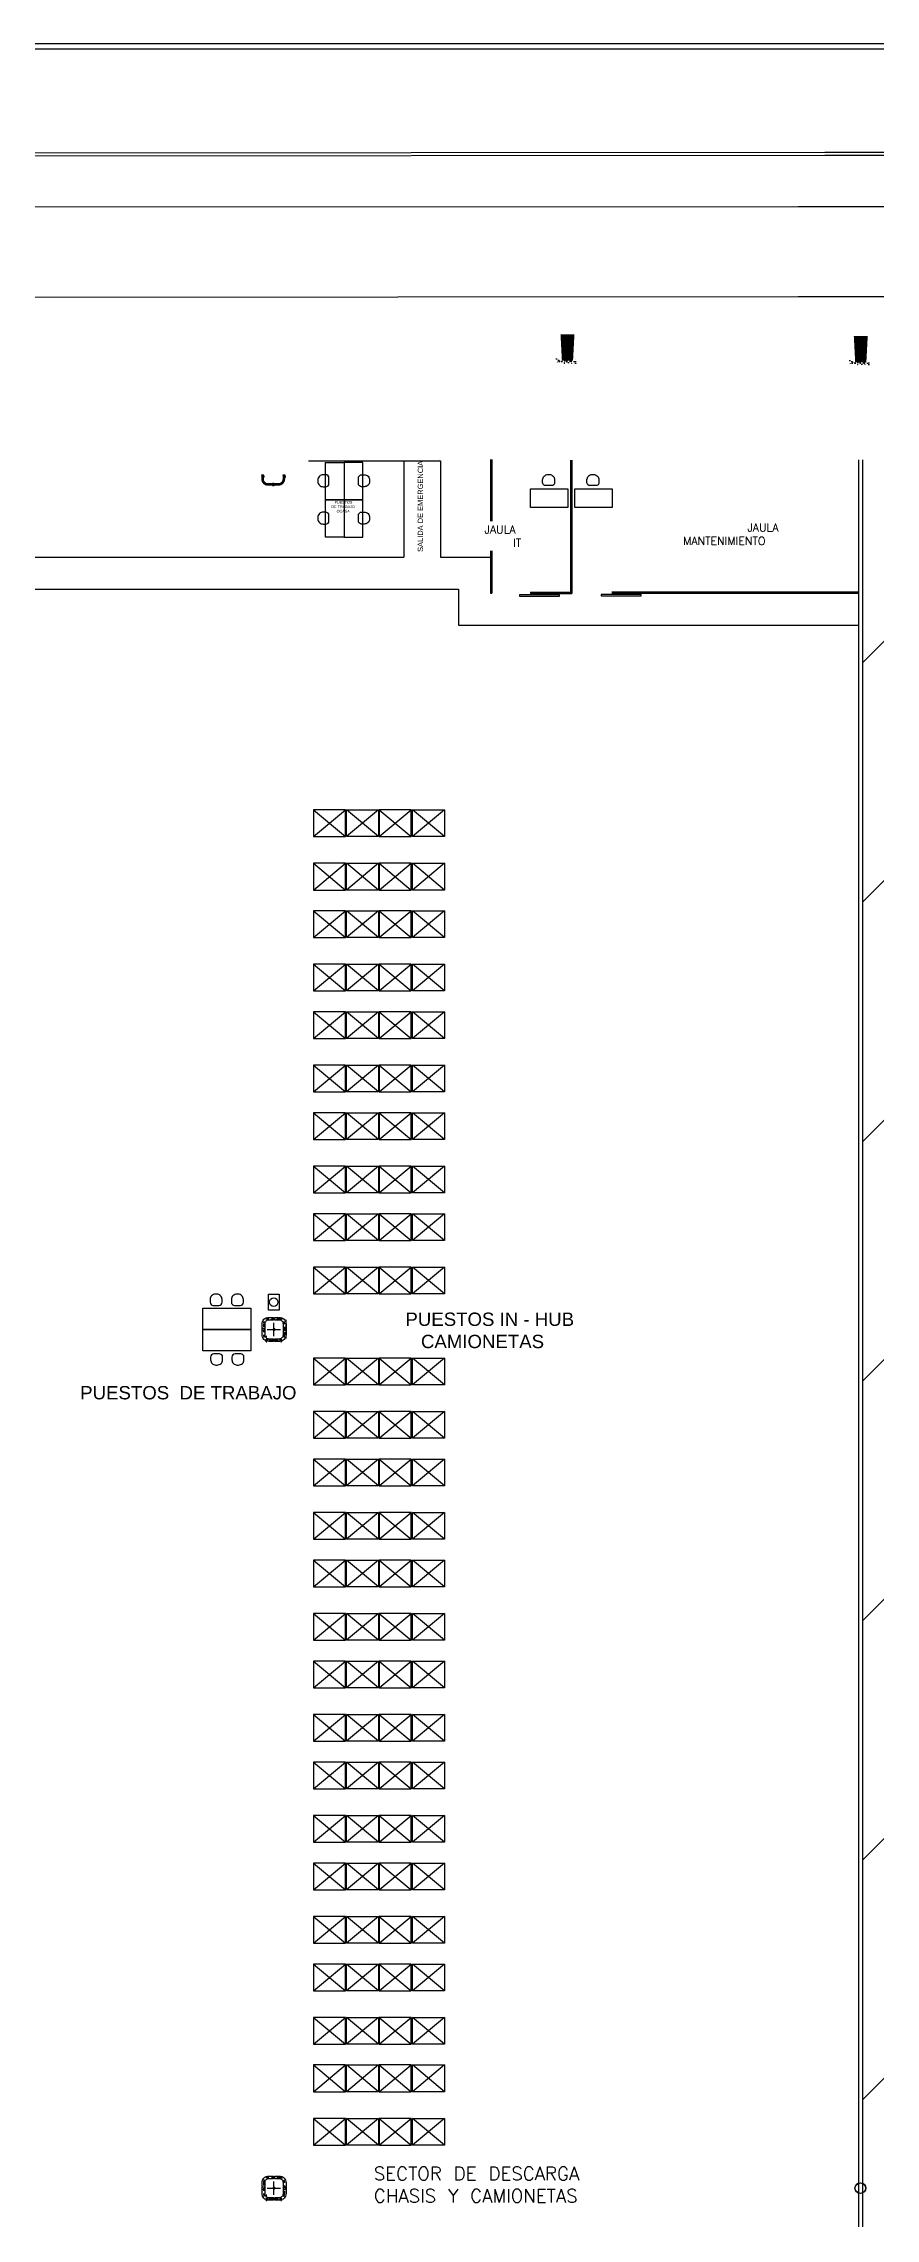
# Model space of a CAD drawing. Header units: millimetres. Extents: x 64 to 660, y 33 to 427.
# Drawn here: x 492.9 to 524.1, y 345.9 to 427.4 of the extents above; entities that cross this region are included whole.
import ezdxf

# ---------------------------------------------------------------- set-up
doc = ezdxf.new("R2010")
doc.units = ezdxf.units.MM
doc.linetypes.add('DASHDOT', pattern=[1, 0.5, -0.25, 0, -0.25])
doc.linetypes.add('HIDDEN', pattern=[0.375, 0.25, -0.125])
for name, color, linetype in [('A-CARP', 7, 'Continuous'), ('Contorno', 7, 'Continuous'), ('Equipamientos OCASA', 10, 'Continuous')]:
    doc.layers.add(name, color=color, linetype=linetype)
doc.layers.add('H-1', color=7, linetype='Continuous', lineweight=18, true_color=0xffffff)
doc.styles.add('ARIAL', font='arial.ttf')
doc.styles.get("Standard").update_dxf_attribs({"font": 'txt.shx'})

# ---------------------------------------------------------------- blocks, each defined once
blk = doc.blocks.new('A$C2e89fcee')
blk.add_lwpolyline([(1.497, 0.018, 0.00945, 0.00945, 0), (1.577, -0.023, 0.00945, 0.00945, 0), (1.503, -0.074, 0, 0, 0)], format="xyseb")
blk.add_open_spline([(0.935, -0.025), (0.986, 0.021), (1.078, 0.103), (1.201, -0.083), (1.311, 0.099), (1.419, -0.04), (1.514, -0.03), (1.577, -0.023)], degree=3, knots=[0, 0, 0, 0, 0.1680547, 0.3001606, 0.4437484, 0.5343579, 0.7147845, 0.7147845, 0.7147845, 0.7147845])

msp = doc.modelspace()

# ---------------------------------------------------------------- hatches: boundary and pattern name
h = msp.add_hatch(color=253)
h.dxf.hatch_style = 1
h.paths.add_polyline_path([(512.266, 416.503), (512.318, 415.52), (512.737, 415.52), (512.789, 416.503)])
h = msp.add_hatch(color=253)
h.dxf.hatch_style = 1
h.paths.add_polyline_path([(523.266, 416.443), (523.318, 415.46), (523.737, 415.46), (523.789, 416.443)])
h = msp.add_hatch()
h.set_pattern_fill('AR-CONC', color=253, scale=0.0015, angle=90)
h.set_pattern_definition([(50, (512.44387, 413.73794), (0.273277, -0.023909), [0.028575, -0.314325]), (355, (512.44387, 413.73794), (-0.052865, 0.286585), [0.02286, -0.25146]), (100.451, (512.46665, 413.73594), (0.220412, 0.262677), [0.024285, -0.267135]), (46.184, (512.44387, 413.81414), (0.40662, -0.063063), [0.04286, -0.47149]), (96.636, (512.47776, 413.80888), (0.35611, 0.37114), [0.03643, -0.4007]), (351.184, (512.44387, 413.81414), (0.35611, 0.37114), [0.03429, -0.37719]), (21, (512.48197, 413.79509), (0.227422, -0.153398), [0.028575, -0.314325]), (326, (512.48197, 413.79509), (0.092703, 0.27628), [0.02286, -0.25146]), (71.451, (512.50092, 413.7823), (0.320125, 0.122884), [0.024285, -0.267135]), (37.5, (512.44387, 413.737935), (0.004633, 0.1268326), [0, -0.248412, 0, -0.25527, 0, -0.2524125]), (7.5, (512.44387, 413.73794), (0.1002295, 0.150271), [0, -0.145542, 0, -0.242697, 0, -0.0962025]), (327.5, (512.35891, 413.73794), (0.203386, -0.008593), [0, -0.09525, 0, -0.29718, 0, -0.394335]), (317.5, (512.32081, 413.73794), (0.222194, 0.03814), [0, -0.123825, 0, -0.197358, 0, -0.280035])])
h.paths.add_polyline_path([(512.872, 415.42), (512.942, 415.497), (512.857, 415.58), (512.79, 415.52), (512.25, 415.52), (512.154, 415.618), (512.07, 415.542), (512.189, 415.42)])
h = msp.add_hatch()
h.set_pattern_fill('AR-CONC', color=253, scale=0.0015, angle=90)
h.set_pattern_definition([(50, (523.44387, 413.67794), (0.273277, -0.023909), [0.028575, -0.314325]), (355, (523.44387, 413.67794), (-0.052865, 0.286585), [0.02286, -0.25146]), (100.451, (523.46665, 413.67594), (0.220412, 0.262677), [0.024285, -0.267135]), (46.184, (523.44387, 413.75414), (0.40662, -0.063063), [0.04286, -0.47149]), (96.636, (523.47776, 413.74888), (0.35611, 0.37114), [0.03643, -0.4007]), (351.184, (523.44387, 413.75414), (0.35611, 0.37114), [0.03429, -0.37719]), (21, (523.48197, 413.73509), (0.227422, -0.153398), [0.028575, -0.314325]), (326, (523.48197, 413.73509), (0.092703, 0.27628), [0.02286, -0.25146]), (71.451, (523.50092, 413.7223), (0.320125, 0.122884), [0.024285, -0.267135]), (37.5, (523.44387, 413.677935), (0.004633, 0.1268326), [0, -0.248412, 0, -0.25527, 0, -0.2524125]), (7.5, (523.44387, 413.67794), (0.1002295, 0.150271), [0, -0.145542, 0, -0.242697, 0, -0.0962025]), (327.5, (523.35891, 413.67794), (0.203386, -0.008593), [0, -0.09525, 0, -0.29718, 0, -0.394335]), (317.5, (523.32081, 413.67794), (0.222194, 0.03814), [0, -0.123825, 0, -0.197358, 0, -0.280035])])
h.paths.add_polyline_path([(523.872, 415.36), (523.942, 415.437), (523.857, 415.52), (523.79, 415.46), (523.25, 415.46), (523.154, 415.558), (523.07, 415.482), (523.189, 415.36)])
h = msp.add_hatch(color=41)
h.dxf.hatch_style = 1
edge = h.paths.add_edge_path()
edge.add_line((501.841, 411.255), (501.841, 411.08))
edge.add_arc((501.691, 411.08), 0.15, -90, 0, ccw=False)
edge.add_line((501.691, 410.93), (501.291, 410.93))
edge.add_arc((501.291, 411.08), 0.15, 180, 270, ccw=False)
edge.add_line((501.141, 411.08), (501.141, 411.255))
edge.add_line((501.141, 411.255), (501.041, 411.255))
edge.add_line((501.041, 411.255), (501.041, 411.08))
edge.add_arc((501.291, 411.08), 0.25, 180, 270)
edge.add_line((501.291, 410.83), (501.691, 410.83))
edge.add_arc((501.691, 411.08), 0.25, 270, 360)
edge.add_line((501.941, 411.08), (501.941, 411.255))
edge.add_line((501.941, 411.255), (501.841, 411.255))
at = {"layer": 'H-1'}
h = msp.add_hatch(dxfattribs=at)
h.set_pattern_fill('ANSI31', color=253, scale=2)
h.set_pattern_definition([(45, (-4639.8004, -1418.538), (-4.490128, 4.490128), [])])
h.paths.add_polyline_path([(567.913, 411.801), (523.59, 411.801), (523.59, 348.355), (567.913, 348.355)])
h.paths.add_polyline_path([(567.913, 348.355), (523.59, 348.355), (523.59, 282.201), (567.913, 282.201)])

# ---------------------------------------------------------------- linework, layer by layer
at = {"color": 253}
for p, q in [((501.513, 378.951), (501.513, 379.451)), ((501.263, 379.201), (501.763, 379.201)), ((501.263, 347.001), (501.763, 347.001)), ((501.513, 346.751), (501.513, 347.251))]:
    msp.add_line(p, q, dxfattribs=at)
at = {"color": 253, "linetype": 'DASHDOT', "ltscale": 0.2}
for p, q in [((501.522, 379.151), (501.522, 379.251)), ((501.522, 379.251), (501.522, 379.151)), ((501.572, 379.201), (501.472, 379.201)), ((501.472, 379.201), (501.572, 379.201)), ((501.572, 347.001), (501.472, 347.001)), ((501.472, 347.001), (501.572, 347.001)), ((501.522, 346.951), (501.522, 347.051)), ((501.522, 347.051), (501.522, 346.951))]:
    msp.add_line(p, q, dxfattribs=at)
for points, const_width in [([(512.266, 416.503), (512.318, 415.52), (512.737, 415.52), (512.789, 416.503)], 0.00001), ([(523.266, 416.443), (523.318, 415.46), (523.737, 415.46), (523.789, 416.443)], 0.00001), ([(512.872, 415.42), (512.942, 415.497), (512.857, 415.58), (512.79, 415.52), (512.25, 415.52), (512.154, 415.618), (512.07, 415.542), (512.189, 415.42)], 0.001), ([(523.872, 415.36), (523.942, 415.437), (523.857, 415.52), (523.79, 415.46), (523.25, 415.46), (523.154, 415.558), (523.07, 415.482), (523.189, 415.36)], 0.001)]:
    msp.add_lwpolyline(points, close=True, dxfattribs=dict(const_width=const_width))
for points in [[(501.497, 379.551), (501.322, 379.551, 0.414214), (501.172, 379.401), (501.172, 379.001, 0.414214), (501.322, 378.851), (501.497, 378.851), (501.497, 378.751), (501.322, 378.751, -0.414214), (501.072, 379.001), (501.072, 379.401, -0.414214), (501.322, 379.651), (501.497, 379.651)], [(501.547, 378.851), (501.722, 378.851, 0.414214), (501.872, 379.001), (501.872, 379.401, 0.414214), (501.722, 379.551), (501.547, 379.551), (501.547, 379.651), (501.722, 379.651, -0.414214), (501.972, 379.401), (501.972, 379.001, -0.414214), (501.722, 378.751), (501.547, 378.751)], [(501.497, 347.351), (501.322, 347.351, 0.414214), (501.172, 347.201), (501.172, 346.801, 0.414214), (501.322, 346.651), (501.497, 346.651), (501.497, 346.551), (501.322, 346.551, -0.414214), (501.072, 346.801), (501.072, 347.201, -0.414214), (501.322, 347.451), (501.497, 347.451)], [(501.547, 346.651), (501.722, 346.651, 0.414214), (501.872, 346.801), (501.872, 347.201, 0.414214), (501.722, 347.351), (501.547, 347.351), (501.547, 347.451), (501.722, 347.451, -0.414214), (501.972, 347.201), (501.972, 346.801, -0.414214), (501.722, 346.551), (501.547, 346.551)]]:
    msp.add_lwpolyline(points, format="xyb", close=True)
for points in [[(501.522, 379.601), (501.322, 379.601, 0.414214), (501.122, 379.401), (501.122, 379.001, 0.414214), (501.322, 378.801), (501.522, 378.801)], [(501.522, 378.801), (501.722, 378.801, 0.414214), (501.922, 379.001), (501.922, 379.401, 0.414214), (501.722, 379.601), (501.522, 379.601)], [(501.522, 347.401), (501.322, 347.401, 0.414214), (501.122, 347.201), (501.122, 346.801, 0.414214), (501.322, 346.601), (501.522, 346.601)], [(501.522, 346.601), (501.722, 346.601, 0.414214), (501.922, 346.801), (501.922, 347.201, 0.414214), (501.722, 347.401), (501.522, 347.401)]]:
    msp.add_lwpolyline(points, format="xyb", dxfattribs=at)
at = {"color": 250, "ltscale": 0.15}
for points in [[(501.223, 378.936), (501.253, 378.936), (501.253, 378.933), (501.226, 378.933), (501.226, 378.906), (501.223, 378.906), (501.223, 378.936)], [(501.223, 378.736), (501.253, 378.736), (501.253, 378.739), (501.226, 378.739), (501.226, 378.766), (501.223, 378.766), (501.223, 378.736)], [(501.803, 378.736), (501.773, 378.736), (501.773, 378.739), (501.8, 378.739), (501.8, 378.766), (501.803, 378.766), (501.803, 378.736)], [(501.223, 346.736), (501.253, 346.736), (501.253, 346.733), (501.226, 346.733), (501.226, 346.706), (501.223, 346.706), (501.223, 346.736)], [(501.223, 346.536), (501.253, 346.536), (501.253, 346.539), (501.226, 346.539), (501.226, 346.566), (501.223, 346.566), (501.223, 346.536)], [(501.803, 346.536), (501.773, 346.536), (501.773, 346.539), (501.8, 346.539), (501.8, 346.566), (501.803, 346.566), (501.803, 346.536)]]:
    msp.add_lwpolyline(points, dxfattribs=at)
at = {"color": 251, "linetype": 'HIDDEN', "ltscale": 0.1}
for centre in [(501.091, 411.18), (501.891, 411.18), (501.491, 410.88), (501.122, 379.201), (501.422, 379.601), (501.622, 379.601), (501.922, 379.201), (501.385, 378.801), (501.422, 378.801), (501.585, 378.801), (501.622, 378.801), (501.422, 347.401), (501.622, 347.401), (501.122, 347.001), (501.385, 346.601), (501.422, 346.601), (501.585, 346.601), (501.622, 346.601), (501.922, 347.001)]:
    msp.add_circle(centre, 0.05, dxfattribs=at)
at = {"layer": 'A-CARP', "color": 252}
for radius in [0.203, 0.196]:
    msp.add_circle((523.513, 347.001), radius, dxfattribs=at)
at = {"layer": 'Contorno', "color": 252, "linetype": 'ByBlock'}
for p, q in [((70.173, 427.413, 0), (575.342, 427.413, 0)), ((70.189, 427.213, 0), (575.342, 427.213, 0)), ((522.185, 423.324), (398.645, 423.244)), ((575.342, 423.409), (522.185, 423.324)), ((522.186, 423.224), (575.306, 423.309)), ((398.645, 423.144), (522.186, 423.224)), ((521.184, 421.293), (397.647, 421.213)), ((565.511, 421.312), (521.184, 421.293)), ((521.185, 417.913), (397.65, 417.832)), ((565.511, 417.931), (521.185, 417.913))]:
    msp.add_line(p, q, dxfattribs=at)
at = {"layer": 'Equipamientos OCASA', "color": 252}
for p, q in [((502.809, 411.772, 0.001), (507.767, 411.772, 0)), ((506.393, 411.772), (506.393, 408.151, 0.001)), ((507.713, 411.807, 0.001), (507.713, 411.801, 0.001)), ((507.767, 411.772, 0), (507.767, 408.151, 0.002)), ((509.641, 411.81), (509.641, 406.81)), ((509.691, 411.81), (509.691, 406.81)), ((509.691, 411.81), (509.691, 406.81)), ((512.641, 411.796), (512.641, 406.796)), ((512.691, 411.796), (512.691, 406.796)), ((523.44, 411.801), (523.439, 282.201)), ((523.59, 411.801), (523.589, 282.201)), ((490.365, 408.151, 0.001), (506.393, 408.151, 0.001)), ((507.767, 408.151, 0.002), (509.641, 408.151, 0.002)), ((474.744, 406.951, 0.001), (508.441, 406.951)), ((508.441, 406.951), (508.441, 405.601)), ((509.641, 406.81), (509.691, 406.81)), ((511.141, 406.846), (511.141, 406.796)), ((511.141, 406.846), (512.641, 406.846)), ((511.141, 406.796), (512.691, 406.796)), ((514.197, 406.851), (523.44, 406.851)), ((514.197, 406.801), (523.44, 406.801)), ((508.441, 405.601), (523.44, 405.601)), ((501.98, 378.86), (501.98, 379.56))]:
    msp.add_line(p, q, dxfattribs=at)
at = {"layer": 'Equipamientos OCASA', "color": 252, "linetype": 'Continuous', "lineweight": -3}
for p, q in [((503.002, 397.675), (504.204, 398.676)), ((503.002, 398.676), (504.204, 397.675)), ((505.437, 397.675), (504.234, 398.676)), ((505.437, 398.676), (504.234, 397.675)), ((505.467, 397.675), (506.67, 398.676)), ((505.467, 398.676), (506.67, 397.675)), ((507.913, 397.675), (506.711, 398.676)), ((507.913, 398.676), (506.711, 397.675)), ((503.002, 395.674), (504.204, 396.675)), ((503.002, 396.675), (504.204, 395.674)), ((505.437, 395.674), (504.234, 396.675)), ((505.437, 396.675), (504.234, 395.674)), ((505.467, 395.674), (506.67, 396.675)), ((505.467, 396.675), (506.67, 395.674)), ((507.913, 395.674), (506.711, 396.675)), ((507.913, 396.675), (506.711, 395.674)), ((503.002, 393.889), (504.204, 394.89)), ((503.002, 394.89), (504.204, 393.889)), ((505.437, 393.889), (504.234, 394.89)), ((505.437, 394.89), (504.234, 393.889)), ((505.467, 393.889), (506.67, 394.89)), ((505.467, 394.89), (506.67, 393.889)), ((507.913, 393.889), (506.711, 394.89)), ((507.913, 394.89), (506.711, 393.889)), ((503.002, 391.888), (504.204, 392.889)), ((503.002, 392.889), (504.204, 391.888)), ((505.437, 391.888), (504.234, 392.889)), ((505.437, 392.889), (504.234, 391.888)), ((505.467, 391.888), (506.67, 392.889)), ((505.467, 392.889), (506.67, 391.888)), ((507.913, 391.888), (506.711, 392.889)), ((507.913, 392.889), (506.711, 391.888)), ((503.002, 390.104), (504.204, 391.104)), ((503.002, 391.104), (504.204, 390.104)), ((505.437, 390.104), (504.234, 391.104)), ((505.437, 391.104), (504.234, 390.104)), ((505.467, 390.104), (506.67, 391.104)), ((505.467, 391.104), (506.67, 390.104)), ((507.913, 390.104), (506.711, 391.104)), ((507.913, 391.104), (506.711, 390.104)), ((503.002, 388.103), (504.204, 389.103)), ((503.002, 389.103), (504.204, 388.103)), ((505.437, 388.103), (504.234, 389.103)), ((505.437, 389.103), (504.234, 388.103)), ((505.467, 388.103), (506.67, 389.103)), ((505.467, 389.103), (506.67, 388.103)), ((507.913, 388.103), (506.711, 389.103)), ((507.913, 389.103), (506.711, 388.103)), ((503.002, 386.318), (504.204, 387.318)), ((503.002, 387.318), (504.204, 386.318)), ((505.437, 386.318), (504.234, 387.318)), ((505.437, 387.318), (504.234, 386.318)), ((505.467, 386.318), (506.67, 387.318)), ((505.467, 387.318), (506.67, 386.318)), ((507.913, 386.318), (506.711, 387.318)), ((507.913, 387.318), (506.711, 386.318)), ((503.002, 384.317), (504.204, 385.317)), ((503.002, 385.317), (504.204, 384.317)), ((505.437, 384.317), (504.234, 385.317)), ((505.437, 385.317), (504.234, 384.317)), ((505.467, 384.317), (506.67, 385.317)), ((505.467, 385.317), (506.67, 384.317)), ((507.913, 384.317), (506.711, 385.317)), ((507.913, 385.317), (506.711, 384.317)), ((503.002, 382.532), (504.204, 383.533)), ((503.002, 383.533), (504.204, 382.532)), ((505.437, 382.532), (504.234, 383.533)), ((505.437, 383.533), (504.234, 382.532)), ((505.467, 382.532), (506.67, 383.533)), ((505.467, 383.533), (506.67, 382.532)), ((507.913, 382.532), (506.711, 383.533)), ((507.913, 383.533), (506.711, 382.532)), ((503.002, 380.531), (504.204, 381.532)), ((503.002, 381.532), (504.204, 380.531)), ((505.437, 380.531), (504.234, 381.532)), ((505.437, 381.532), (504.234, 380.531)), ((505.467, 380.531), (506.67, 381.532)), ((505.467, 381.532), (506.67, 380.531)), ((507.913, 380.531), (506.711, 381.532)), ((507.913, 381.532), (506.711, 380.531)), ((503.002, 377.118), (504.204, 378.119)), ((503.002, 378.119), (504.204, 377.118)), ((505.437, 377.118), (504.234, 378.119)), ((505.437, 378.119), (504.234, 377.118)), ((505.467, 377.118), (506.67, 378.119)), ((505.467, 378.119), (506.67, 377.118)), ((507.913, 377.118), (506.711, 378.119)), ((507.913, 378.119), (506.711, 377.118)), ((503.002, 375.117), (504.204, 376.118)), ((503.002, 376.118), (504.204, 375.117)), ((505.437, 375.117), (504.234, 376.118)), ((505.437, 376.118), (504.234, 375.117)), ((505.467, 375.117), (506.67, 376.118)), ((505.467, 376.118), (506.67, 375.117)), ((507.913, 375.117), (506.711, 376.118)), ((507.913, 376.118), (506.711, 375.117)), ((503.002, 373.332), (504.204, 374.333)), ((503.002, 374.333), (504.204, 373.332)), ((505.437, 373.332), (504.234, 374.333)), ((505.437, 374.333), (504.234, 373.332)), ((505.467, 373.332), (506.67, 374.333)), ((505.467, 374.333), (506.67, 373.332)), ((507.913, 373.332), (506.711, 374.333)), ((507.913, 374.333), (506.711, 373.332)), ((503.002, 371.331), (504.204, 372.332)), ((503.002, 372.332), (504.204, 371.331)), ((505.437, 371.331), (504.234, 372.332)), ((505.437, 372.332), (504.234, 371.331)), ((505.467, 371.331), (506.67, 372.332)), ((505.467, 372.332), (506.67, 371.331)), ((507.913, 371.331), (506.711, 372.332)), ((507.913, 372.332), (506.711, 371.331)), ((503.002, 369.547), (504.204, 370.547)), ((503.002, 370.547), (504.204, 369.547)), ((505.437, 369.547), (504.234, 370.547)), ((505.437, 370.547), (504.234, 369.547)), ((505.467, 369.547), (506.67, 370.547)), ((505.467, 370.547), (506.67, 369.547)), ((507.913, 369.547), (506.711, 370.547)), ((507.913, 370.547), (506.711, 369.547)), ((503.002, 367.546), (504.204, 368.546)), ((503.002, 368.546), (504.204, 367.546)), ((505.437, 367.546), (504.234, 368.546)), ((505.437, 368.546), (504.234, 367.546)), ((505.467, 367.546), (506.67, 368.546)), ((505.467, 368.546), (506.67, 367.546)), ((507.913, 367.546), (506.711, 368.546)), ((507.913, 368.546), (506.711, 367.546)), ((503.002, 365.761), (504.204, 366.761)), ((503.002, 366.761), (504.204, 365.761)), ((505.437, 365.761), (504.234, 366.761)), ((505.437, 366.761), (504.234, 365.761)), ((505.467, 365.761), (506.67, 366.761)), ((505.467, 366.761), (506.67, 365.761)), ((507.913, 365.761), (506.711, 366.761)), ((507.913, 366.761), (506.711, 365.761)), ((503.002, 363.76), (504.204, 364.76)), ((503.002, 364.76), (504.204, 363.76)), ((505.437, 363.76), (504.234, 364.76)), ((505.437, 364.76), (504.234, 363.76)), ((505.467, 363.76), (506.67, 364.76)), ((505.467, 364.76), (506.67, 363.76)), ((507.913, 363.76), (506.711, 364.76)), ((507.913, 364.76), (506.711, 363.76)), ((503.002, 361.975), (504.204, 362.976)), ((503.002, 362.976), (504.204, 361.975)), ((505.437, 361.975), (504.234, 362.976)), ((505.437, 362.976), (504.234, 361.975)), ((505.467, 361.975), (506.67, 362.976)), ((505.467, 362.976), (506.67, 361.975)), ((507.913, 361.975), (506.711, 362.976)), ((507.913, 362.976), (506.711, 361.975)), ((503.002, 359.974), (504.204, 360.975)), ((503.002, 360.975), (504.204, 359.974)), ((505.437, 359.974), (504.234, 360.975)), ((505.437, 360.975), (504.234, 359.974)), ((505.467, 359.974), (506.67, 360.975)), ((505.467, 360.975), (506.67, 359.974)), ((507.913, 359.974), (506.711, 360.975)), ((507.913, 360.975), (506.711, 359.974)), ((503.002, 358.19), (504.204, 359.19)), ((503.002, 359.19), (504.204, 358.19)), ((505.437, 358.19), (504.234, 359.19)), ((505.437, 359.19), (504.234, 358.19)), ((505.467, 358.19), (506.67, 359.19)), ((505.467, 359.19), (506.67, 358.19)), ((507.913, 358.19), (506.711, 359.19)), ((507.913, 359.19), (506.711, 358.19)), ((503.002, 356.189), (504.204, 357.189)), ((503.002, 357.189), (504.204, 356.189)), ((505.437, 356.189), (504.234, 357.189)), ((505.437, 357.189), (504.234, 356.189)), ((505.467, 356.189), (506.67, 357.189)), ((505.467, 357.189), (506.67, 356.189)), ((507.913, 356.189), (506.711, 357.189)), ((507.913, 357.189), (506.711, 356.189)), ((503.002, 354.404), (504.204, 355.404)), ((503.002, 355.404), (504.204, 354.404)), ((505.437, 354.404), (504.234, 355.404)), ((505.437, 355.404), (504.234, 354.404)), ((505.467, 354.404), (506.67, 355.404)), ((505.467, 355.404), (506.67, 354.404)), ((507.913, 354.404), (506.711, 355.404)), ((507.913, 355.404), (506.711, 354.404)), ((503.002, 352.403), (504.204, 353.403)), ((503.002, 353.403), (504.204, 352.403)), ((505.437, 352.403), (504.234, 353.403)), ((505.437, 353.403), (504.234, 352.403)), ((505.467, 352.403), (506.67, 353.403)), ((505.467, 353.403), (506.67, 352.403)), ((507.913, 352.403), (506.711, 353.403)), ((507.913, 353.403), (506.711, 352.403)), ((503.002, 350.618), (504.204, 351.619)), ((503.002, 351.619), (504.204, 350.618)), ((505.437, 350.618), (504.234, 351.619)), ((505.437, 351.619), (504.234, 350.618)), ((505.467, 350.618), (506.67, 351.619)), ((505.467, 351.619), (506.67, 350.618)), ((507.913, 350.618), (506.711, 351.619)), ((507.913, 351.619), (506.711, 350.618)), ((503.002, 348.617), (504.204, 349.618)), ((503.002, 349.618), (504.204, 348.617)), ((505.437, 348.617), (504.234, 349.618)), ((505.437, 349.618), (504.234, 348.617)), ((505.467, 348.617), (506.67, 349.618)), ((505.467, 349.618), (506.67, 348.617)), ((507.913, 348.617), (506.711, 349.618)), ((507.913, 349.618), (506.711, 348.617))]:
    msp.add_line(p, q, dxfattribs=at)
at = {"layer": 'Equipamientos OCASA', "color": 252}
for points in [[(503.363, 410.794), (503.463, 410.794, 0.414214), (503.582, 410.914), (503.582, 411.124, 0.414214), (503.463, 411.244), (503.363, 411.244, 0.414214), (503.164, 411.044), (503.164, 410.994, 0.414214)], [(504.906, 410.794), (504.807, 410.794, -0.414214), (504.687, 410.914), (504.687, 411.124, -0.414214), (504.807, 411.244), (504.906, 411.244, -0.414214), (505.105, 411.044), (505.105, 410.994, -0.414214)], [(512.047, 411.056), (512.047, 410.956, -0.414214), (511.927, 410.836), (511.717, 410.836, -0.414214), (511.597, 410.956), (511.597, 411.056, -0.414214), (511.797, 411.255), (511.847, 411.255, -0.414214)], [(513.708, 411.056), (513.708, 410.956, -0.414214), (513.588, 410.836), (513.378, 410.836, -0.414214), (513.258, 410.956), (513.258, 411.056, -0.414214), (513.458, 411.255), (513.508, 411.255, -0.414214)], [(503.363, 409.394), (503.463, 409.394, 0.414214), (503.582, 409.514), (503.582, 409.724, 0.414214), (503.463, 409.844), (503.363, 409.844, 0.414214), (503.164, 409.644), (503.164, 409.594, 0.414214)], [(504.906, 409.394), (504.807, 409.394, -0.414214), (504.687, 409.514), (504.687, 409.724, -0.414214), (504.807, 409.844), (504.906, 409.844, -0.414214), (505.105, 409.644), (505.105, 409.594, -0.414214)], [(499.124, 380.32), (499.124, 380.22, 0.414214), (499.244, 380.101), (499.454, 380.101, 0.414214), (499.574, 380.22), (499.574, 380.32, 0.414214), (499.374, 380.519), (499.324, 380.519, 0.414214)], [(499.124, 380.32), (499.124, 380.22, 0.414214), (499.244, 380.101), (499.454, 380.101, 0.414214), (499.574, 380.22), (499.574, 380.32, 0.414214), (499.374, 380.519), (499.324, 380.519, 0.414214)], [(499.923, 380.32), (499.923, 380.22, 0.414214), (500.043, 380.101), (500.253, 380.101, 0.414214), (500.373, 380.22), (500.373, 380.32, 0.414214), (500.173, 380.519), (500.123, 380.519, 0.414214)], [(499.923, 380.32), (499.923, 380.22, 0.414214), (500.043, 380.101), (500.253, 380.101, 0.414214), (500.373, 380.22), (500.373, 380.32, 0.414214), (500.173, 380.519), (500.123, 380.519, 0.414214)], [(499.594, 378.063), (499.594, 378.162, 0.414214), (499.474, 378.282), (499.264, 378.282, 0.414214), (499.144, 378.162), (499.144, 378.063, 0.414214), (499.344, 377.863), (499.394, 377.863, 0.414214)], [(499.594, 378.063), (499.594, 378.162, 0.414214), (499.474, 378.282), (499.264, 378.282, 0.414214), (499.144, 378.162), (499.144, 378.063, 0.414214), (499.344, 377.863), (499.394, 377.863, 0.414214)], [(500.393, 378.063), (500.393, 378.162, 0.414214), (500.273, 378.282), (500.063, 378.282, 0.414214), (499.943, 378.162), (499.943, 378.063, 0.414214), (500.143, 377.863), (500.193, 377.863, 0.414214)], [(500.393, 378.063), (500.393, 378.162, 0.414214), (500.273, 378.282), (500.063, 378.282, 0.414214), (499.943, 378.162), (499.943, 378.063, 0.414214), (500.143, 377.863), (500.193, 377.863, 0.414214)]]:
    msp.add_lwpolyline(points, format="xyb", close=True, dxfattribs=at)
for points in [[(503.452, 411.699), (504.152, 411.699), (504.152, 410.299), (503.452, 410.299)], [(504.852, 411.699), (504.152, 411.699), (504.152, 410.299), (504.852, 410.299)], [(503.452, 410.299), (504.152, 410.299), (504.152, 408.899), (503.452, 408.899)], [(504.852, 410.299), (504.152, 410.299), (504.152, 408.899), (504.852, 408.899)], [(512.542, 410.72), (512.542, 410.02), (511.142, 410.02), (511.142, 410.72)], [(514.203, 410.72), (514.203, 410.02), (512.803, 410.02), (512.803, 410.72)], [(512.23, 406.743), (510.73, 406.743), (510.73, 406.693), (512.23, 406.693)], [(515.286, 406.748), (513.786, 406.748), (513.786, 406.698), (515.286, 406.698)], [(501.309, 380.518), (501.709, 380.518), (501.709, 379.926), (501.309, 379.926)], [(500.658, 379.191), (498.858, 379.191), (498.858, 379.991), (500.658, 379.991)], [(498.858, 379.191), (500.658, 379.191), (500.658, 378.391), (498.858, 378.391)]]:
    msp.add_lwpolyline(points, close=True, dxfattribs=at)
at = {"layer": 'Equipamientos OCASA', "color": 252, "linetype": 'Continuous', "lineweight": -3}
for points in [[(503.002, 398.676), (503.002, 397.675), (504.204, 397.675), (504.204, 398.676)], [(505.437, 398.676), (505.437, 397.675), (504.234, 397.675), (504.234, 398.676)], [(505.467, 398.676), (505.467, 397.675), (506.67, 397.675), (506.67, 398.676)], [(507.913, 398.676), (507.913, 397.675), (506.711, 397.675), (506.711, 398.676)], [(503.002, 396.675), (503.002, 395.674), (504.204, 395.674), (504.204, 396.675)], [(505.437, 396.675), (505.437, 395.674), (504.234, 395.674), (504.234, 396.675)], [(505.467, 396.675), (505.467, 395.674), (506.67, 395.674), (506.67, 396.675)], [(507.913, 396.675), (507.913, 395.674), (506.711, 395.674), (506.711, 396.675)], [(503.002, 394.89), (503.002, 393.889), (504.204, 393.889), (504.204, 394.89)], [(505.437, 394.89), (505.437, 393.889), (504.234, 393.889), (504.234, 394.89)], [(505.467, 394.89), (505.467, 393.889), (506.67, 393.889), (506.67, 394.89)], [(507.913, 394.89), (507.913, 393.889), (506.711, 393.889), (506.711, 394.89)], [(503.002, 392.889), (503.002, 391.888), (504.204, 391.888), (504.204, 392.889)], [(505.437, 392.889), (505.437, 391.888), (504.234, 391.888), (504.234, 392.889)], [(505.467, 392.889), (505.467, 391.888), (506.67, 391.888), (506.67, 392.889)], [(507.913, 392.889), (507.913, 391.888), (506.711, 391.888), (506.711, 392.889)], [(503.002, 391.104), (503.002, 390.104), (504.204, 390.104), (504.204, 391.104)], [(505.437, 391.104), (505.437, 390.104), (504.234, 390.104), (504.234, 391.104)], [(505.467, 391.104), (505.467, 390.104), (506.67, 390.104), (506.67, 391.104)], [(507.913, 391.104), (507.913, 390.104), (506.711, 390.104), (506.711, 391.104)], [(503.002, 389.103), (503.002, 388.103), (504.204, 388.103), (504.204, 389.103)], [(505.437, 389.103), (505.437, 388.103), (504.234, 388.103), (504.234, 389.103)], [(505.467, 389.103), (505.467, 388.103), (506.67, 388.103), (506.67, 389.103)], [(507.913, 389.103), (507.913, 388.103), (506.711, 388.103), (506.711, 389.103)], [(503.002, 387.318), (503.002, 386.318), (504.204, 386.318), (504.204, 387.318)], [(505.437, 387.318), (505.437, 386.318), (504.234, 386.318), (504.234, 387.318)], [(505.467, 387.318), (505.467, 386.318), (506.67, 386.318), (506.67, 387.318)], [(507.913, 387.318), (507.913, 386.318), (506.711, 386.318), (506.711, 387.318)], [(503.002, 385.317), (503.002, 384.317), (504.204, 384.317), (504.204, 385.317)], [(505.437, 385.317), (505.437, 384.317), (504.234, 384.317), (504.234, 385.317)], [(505.467, 385.317), (505.467, 384.317), (506.67, 384.317), (506.67, 385.317)], [(507.913, 385.317), (507.913, 384.317), (506.711, 384.317), (506.711, 385.317)], [(503.002, 383.533), (503.002, 382.532), (504.204, 382.532), (504.204, 383.533)], [(505.437, 383.533), (505.437, 382.532), (504.234, 382.532), (504.234, 383.533)], [(505.467, 383.533), (505.467, 382.532), (506.67, 382.532), (506.67, 383.533)], [(507.913, 383.533), (507.913, 382.532), (506.711, 382.532), (506.711, 383.533)], [(503.002, 381.532), (503.002, 380.531), (504.204, 380.531), (504.204, 381.532)], [(505.437, 381.532), (505.437, 380.531), (504.234, 380.531), (504.234, 381.532)], [(505.467, 381.532), (505.467, 380.531), (506.67, 380.531), (506.67, 381.532)], [(507.913, 381.532), (507.913, 380.531), (506.711, 380.531), (506.711, 381.532)], [(503.002, 378.119), (503.002, 377.118), (504.204, 377.118), (504.204, 378.119)], [(505.437, 378.119), (505.437, 377.118), (504.234, 377.118), (504.234, 378.119)], [(505.467, 378.119), (505.467, 377.118), (506.67, 377.118), (506.67, 378.119)], [(507.913, 378.119), (507.913, 377.118), (506.711, 377.118), (506.711, 378.119)], [(503.002, 376.118), (503.002, 375.117), (504.204, 375.117), (504.204, 376.118)], [(505.437, 376.118), (505.437, 375.117), (504.234, 375.117), (504.234, 376.118)], [(505.467, 376.118), (505.467, 375.117), (506.67, 375.117), (506.67, 376.118)], [(507.913, 376.118), (507.913, 375.117), (506.711, 375.117), (506.711, 376.118)], [(503.002, 374.333), (503.002, 373.332), (504.204, 373.332), (504.204, 374.333)], [(505.437, 374.333), (505.437, 373.332), (504.234, 373.332), (504.234, 374.333)], [(505.467, 374.333), (505.467, 373.332), (506.67, 373.332), (506.67, 374.333)], [(507.913, 374.333), (507.913, 373.332), (506.711, 373.332), (506.711, 374.333)], [(503.002, 372.332), (503.002, 371.331), (504.204, 371.331), (504.204, 372.332)], [(505.437, 372.332), (505.437, 371.331), (504.234, 371.331), (504.234, 372.332)], [(505.467, 372.332), (505.467, 371.331), (506.67, 371.331), (506.67, 372.332)], [(507.913, 372.332), (507.913, 371.331), (506.711, 371.331), (506.711, 372.332)], [(503.002, 370.547), (503.002, 369.547), (504.204, 369.547), (504.204, 370.547)], [(505.437, 370.547), (505.437, 369.547), (504.234, 369.547), (504.234, 370.547)], [(505.467, 370.547), (505.467, 369.547), (506.67, 369.547), (506.67, 370.547)], [(507.913, 370.547), (507.913, 369.547), (506.711, 369.547), (506.711, 370.547)], [(503.002, 368.546), (503.002, 367.546), (504.204, 367.546), (504.204, 368.546)], [(505.437, 368.546), (505.437, 367.546), (504.234, 367.546), (504.234, 368.546)], [(505.467, 368.546), (505.467, 367.546), (506.67, 367.546), (506.67, 368.546)], [(507.913, 368.546), (507.913, 367.546), (506.711, 367.546), (506.711, 368.546)], [(503.002, 366.761), (503.002, 365.761), (504.204, 365.761), (504.204, 366.761)], [(505.437, 366.761), (505.437, 365.761), (504.234, 365.761), (504.234, 366.761)], [(505.467, 366.761), (505.467, 365.761), (506.67, 365.761), (506.67, 366.761)], [(507.913, 366.761), (507.913, 365.761), (506.711, 365.761), (506.711, 366.761)], [(503.002, 364.76), (503.002, 363.76), (504.204, 363.76), (504.204, 364.76)], [(505.437, 364.76), (505.437, 363.76), (504.234, 363.76), (504.234, 364.76)], [(505.467, 364.76), (505.467, 363.76), (506.67, 363.76), (506.67, 364.76)], [(507.913, 364.76), (507.913, 363.76), (506.711, 363.76), (506.711, 364.76)], [(503.002, 362.976), (503.002, 361.975), (504.204, 361.975), (504.204, 362.976)], [(505.437, 362.976), (505.437, 361.975), (504.234, 361.975), (504.234, 362.976)], [(505.467, 362.976), (505.467, 361.975), (506.67, 361.975), (506.67, 362.976)], [(507.913, 362.976), (507.913, 361.975), (506.711, 361.975), (506.711, 362.976)], [(503.002, 360.975), (503.002, 359.974), (504.204, 359.974), (504.204, 360.975)], [(505.437, 360.975), (505.437, 359.974), (504.234, 359.974), (504.234, 360.975)], [(505.467, 360.975), (505.467, 359.974), (506.67, 359.974), (506.67, 360.975)], [(507.913, 360.975), (507.913, 359.974), (506.711, 359.974), (506.711, 360.975)], [(503.002, 359.19), (503.002, 358.19), (504.204, 358.19), (504.204, 359.19)], [(505.437, 359.19), (505.437, 358.19), (504.234, 358.19), (504.234, 359.19)], [(505.467, 359.19), (505.467, 358.19), (506.67, 358.19), (506.67, 359.19)], [(507.913, 359.19), (507.913, 358.19), (506.711, 358.19), (506.711, 359.19)], [(503.002, 357.189), (503.002, 356.189), (504.204, 356.189), (504.204, 357.189)], [(505.437, 357.189), (505.437, 356.189), (504.234, 356.189), (504.234, 357.189)], [(505.467, 357.189), (505.467, 356.189), (506.67, 356.189), (506.67, 357.189)], [(507.913, 357.189), (507.913, 356.189), (506.711, 356.189), (506.711, 357.189)], [(503.002, 355.404), (503.002, 354.404), (504.204, 354.404), (504.204, 355.404)], [(505.437, 355.404), (505.437, 354.404), (504.234, 354.404), (504.234, 355.404)], [(505.467, 355.404), (505.467, 354.404), (506.67, 354.404), (506.67, 355.404)], [(507.913, 355.404), (507.913, 354.404), (506.711, 354.404), (506.711, 355.404)], [(503.002, 353.403), (503.002, 352.403), (504.204, 352.403), (504.204, 353.403)], [(505.437, 353.403), (505.437, 352.403), (504.234, 352.403), (504.234, 353.403)], [(505.467, 353.403), (505.467, 352.403), (506.67, 352.403), (506.67, 353.403)], [(507.913, 353.403), (507.913, 352.403), (506.711, 352.403), (506.711, 353.403)], [(503.002, 351.619), (503.002, 350.618), (504.204, 350.618), (504.204, 351.619)], [(505.437, 351.619), (505.437, 350.618), (504.234, 350.618), (504.234, 351.619)], [(505.467, 351.619), (505.467, 350.618), (506.67, 350.618), (506.67, 351.619)], [(507.913, 351.619), (507.913, 350.618), (506.711, 350.618), (506.711, 351.619)], [(503.002, 349.618), (503.002, 348.617), (504.204, 348.617), (504.204, 349.618)], [(505.437, 349.618), (505.437, 348.617), (504.234, 348.617), (504.234, 349.618)], [(505.467, 349.618), (505.467, 348.617), (506.67, 348.617), (506.67, 349.618)], [(507.913, 349.618), (507.913, 348.617), (506.711, 348.617), (506.711, 349.618)]]:
    msp.add_lwpolyline(points, close=True, dxfattribs=at)
at = {"layer": 'Equipamientos OCASA', "color": 252}
msp.add_circle((501.509, 380.222), 0.16, dxfattribs=at)

# ---------------------------------------------------------------- block references
at = {"rotation": 90}
for p in [(512.528, 414.789), (523.528, 414.729)]:
    msp.add_blockref('A$C2e89fcee', p, dxfattribs=at)

# ---------------------------------------------------------------- texts
at = {"layer": 'Equipamientos OCASA', "color": 2, "insert": (506.91, 408.351), "char_height": 0.2, "attachment_point": 1, "rotation": 90, "style": 'ARIAL'}
msp.add_mtext_dynamic_manual_height_columns('SALIDA DE EMERGENCIA', width=3.78417, gutter_width=10, heights=[0], dxfattribs=at)
at = {"layer": 'Equipamientos OCASA', "color": 252, "insert": (503.559, 410.262), "char_height": 0.1, "attachment_point": 1, "style": 'ARIAL'}
msp.add_mtext_dynamic_manual_height_columns('      PUESTOS \\P   DE TRABAJO \\P        OCASA', width=2.00487, gutter_width=10, heights=[0], dxfattribs=at)
at = {"layer": 'Equipamientos OCASA', "color": 252, "linetype": 'Continuous', "insert": (516.331, 409.411), "char_height": 0.3, "width": 4.23231, "attachment_point": 1, "bg_fill": 2}
msp.add_mtext('           JAULA   \\P  MANTENIMIENTO', dxfattribs=at)
at = {"layer": 'Equipamientos OCASA', "color": 252, "linetype": 'Continuous', "char_height": 0.5, "attachment_point": 1}
for s, insert, width in [('{\\fArial|b0|i0|c0|p34;PUESTOS IN - HUB\\P   CAMIONETAS}', (506.45, 379.83), 12.75401), ('SECTOR DE DESCARGA CHASIS Y CAMIONETAS ', (505.265, 347.797), 9.73844)]:
    msp.add_mtext(s, dxfattribs=dict(at, insert=insert, width=width))

# ---------------------------------------------------------------- next in the draw order: texts
at = {"layer": 'Equipamientos OCASA', "color": 252, "linetype": 'Continuous', "attachment_point": 1, "bg_fill": 2}
for s, insert, char_height, width in [('           JAULA   \\P               IT', (509.147, 409.342), 0.3, 2.84509), ('{\\fArial|b0|i0|c0|p34;PUESTOS  DE TRABAJO}', (494.252, 377.076), 0.5, 8.28524)]:
    msp.add_mtext(s, dxfattribs=dict(at, insert=insert, char_height=char_height, width=width))

doc.saveas('drawing.dxf')
